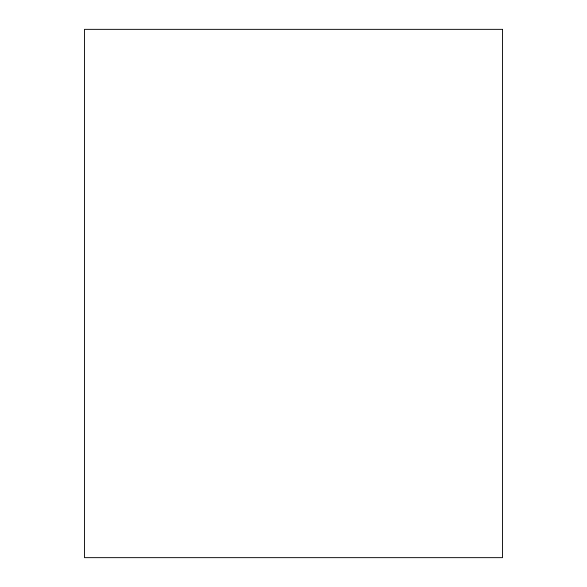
<?xml version="1.0" encoding="UTF-8"?>
<svg xmlns="http://www.w3.org/2000/svg" width="587" height="587" viewBox="0 0 587 587"><rect width="100%" height="100%" fill="white"/><g stroke="black" fill="none" stroke-linecap="round" stroke-linejoin="round"><path stroke-width="0.88" d="M502.509 29.35L84.491 29.35L84.491 557.65L502.509 557.65L502.509 29.35"/></g></svg>
